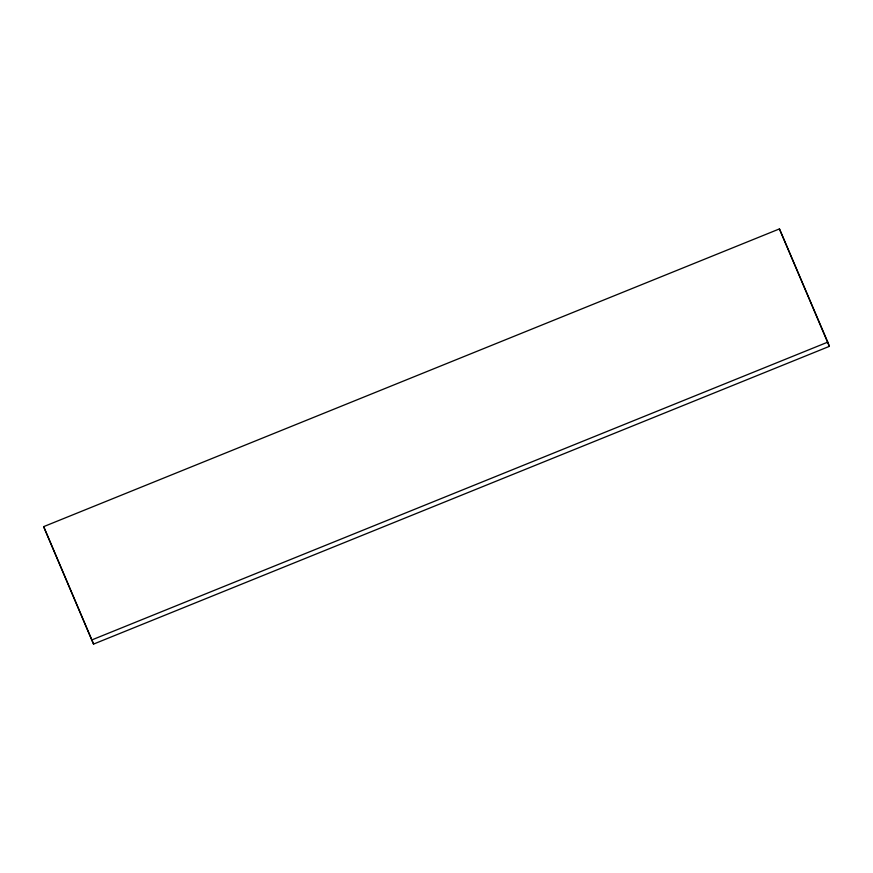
<?xml version="1.0" encoding="UTF-8"?>
<svg xmlns="http://www.w3.org/2000/svg" width="873" height="873" viewBox="0 0 873 873"><rect width="100%" height="100%" fill="white"/><g stroke="black" fill="none" stroke-linecap="round" stroke-linejoin="round"><path stroke-width="1.31" d="M43.65 526.637L779.436 228.912L827.768 342.14L829.35 346.363L93.564 644.088L43.65 526.637L93.564 644.088M91.981 639.865L827.768 342.14M829.35 346.363L779.436 228.912"/></g></svg>
